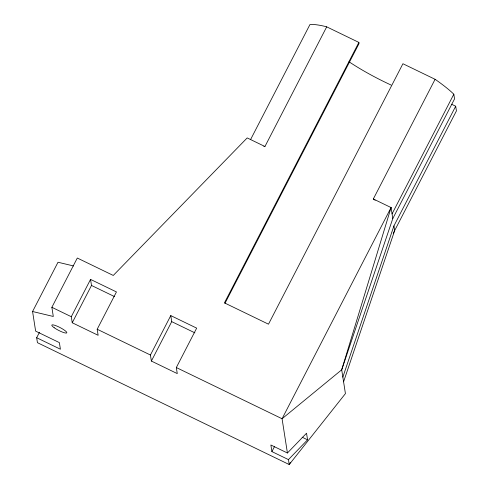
<?xml version="1.0" encoding="UTF-8"?>
<svg xmlns="http://www.w3.org/2000/svg" width="489" height="489" viewBox="0 0 489 489"><rect width="100%" height="100%" fill="white"/><g stroke="black" fill="none" stroke-linecap="round" stroke-linejoin="round"><path stroke-width="0.73" d="M250.619 139.499L309.94 24.566L311.915 24.45A88.711 16.62 27.3 0 1 325.008 26.394L326.701 26.84L358.871 42.415L224.445 302.868L268.492 324.189L402.924 63.735L435.094 79.31L436.915 80.569A88.711 16.62 27.3 0 1 451.494 92.011L453.823 94.212L454.55 98.894L392.789 218.559L341.707 369.788L345.423 393.608L289.225 464.55L37.433 342.673L36.663 337.722L39.462 332.294M342.85 377.117L393.932 225.887L455.693 106.223L451.622 104.249M343.578 381.799L394.66 230.57L393.932 225.887M36.663 337.722L60.404 349.213L59.377 342.618L35.636 331.126L32.574 311.517L58.008 262.245L73.552 265.961M32.574 311.517L53.301 316.469L51.871 307.306L77.305 258.033L113.271 275.448L247.196 137.916L264.94 146.511L326.701 26.84M71.29 316.713L90.551 279.402L116.449 291.939L97.189 329.244L98.136 335.295L72.238 322.758L71.29 316.713L51.871 307.306M72.238 322.758L91.492 285.448L90.551 279.402M150.429 355.014L170.771 315.594L196.67 328.131L176.327 367.551L177.269 373.596L151.37 361.059L150.429 355.014L97.189 329.244M151.37 361.059L171.718 321.64L170.771 315.594M224.971 303.302L359.048 43.527L358.871 42.415M375.149 200.233L373.327 198.974L435.094 79.31M392.056 213.882L453.823 94.212M290.27 462.521L289.225 464.55L288.449 459.605L271.902 451.591L274.647 446.286M393.266 233.271L456.426 110.899L455.693 106.223M271.902 451.591L270.875 444.996L287.422 453.003L306.536 433.223L307.563 439.819L288.449 459.605M263.803 146.211L264.94 146.511M373.327 198.974L391.072 207.562L392.789 218.559M171.718 321.64L194.885 332.856M91.492 285.448L114.664 296.664M176.327 367.551L282.074 418.743L287.422 453.003M302.153 437.203L307.563 439.819M391.102 85.049A64.517 12.091 27.3 0 1 349.005 61.773M391.072 207.562L341.707 369.788L282.074 418.743L391.072 207.562M54.175 327.722A8.466 1.589 27.3 0 0 66.675 332.978A8.466 1.589 27.3 0 0 57.06 326.145A8.466 1.589 27.3 0 0 54.175 327.722"/></g></svg>
